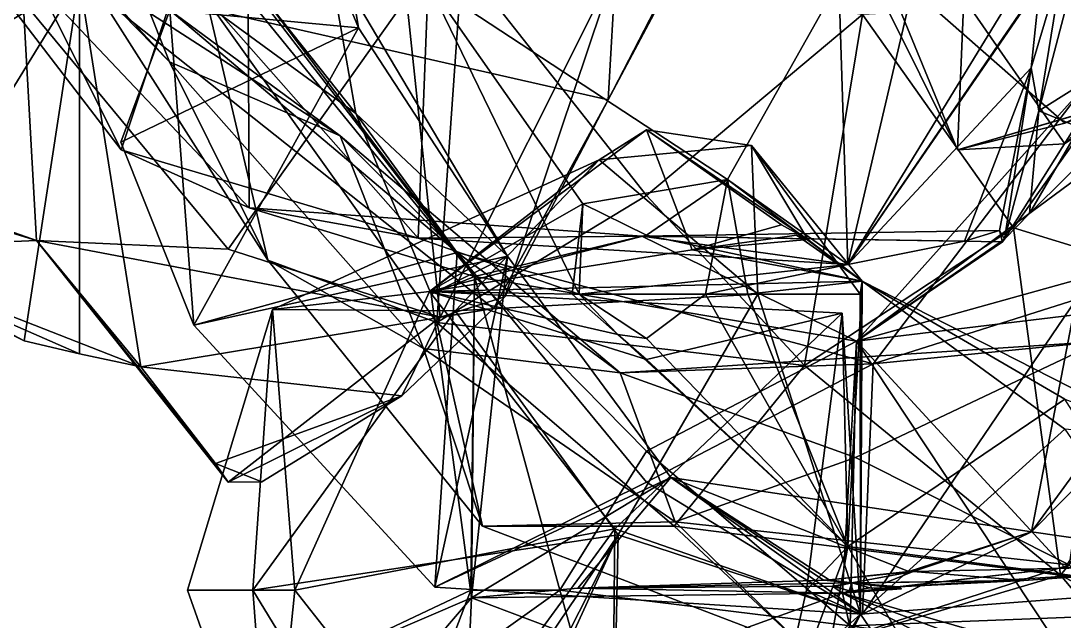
# Model space of a CAD drawing. Extents: x 290083 to 295691, y 4553739 to 4561622.
# Drawn here: x 294166.5 to 294229.3, y 4559350.5 to 4559386.6 of the extents above; entities that cross this region are included whole.
import ezdxf

# ---------------------------------------------------------------- set-up
doc = ezdxf.new("R2010")
doc.units = 0
doc.layers.add('Au_ppm_Pref_-_0_3', color=7, linetype='CONTINUOUS')

msp = doc.modelspace()

# ---------------------------------------------------------------- linework, layer by layer
at = {"layer": 'Au_ppm_Pref_-_0_3'}
for points in [[(294170.38, 4559389.611, 1823.671), (294175.427, 4559384.176, 1818.193), (294166.796, 4559405.84, 1817.507)], [(294166.796, 4559405.84, 1817.507), (294175.427, 4559384.176, 1818.193), (294170.633, 4559389.088, 1811.49)], [(294185.009, 4559397.278, 1835.251), (294186.819, 4559386.22, 1836.387), (294175.451, 4559387.293, 1829.82)], [(294184.977, 4559390.721, 1842.037), (294186.819, 4559386.22, 1836.387), (294185.009, 4559397.278, 1835.251)], [(294241.492, 4559391.768, 1882.992), (294223.285, 4559388.006, 1885.84), (294229.363, 4559379.248, 1885.786)], [(294184.977, 4559390.721, 1842.037), (294177.167, 4559388.006, 1847.13), (294186.662, 4559381.071, 1847.13)], [(294184.977, 4559390.721, 1842.037), (294186.662, 4559381.071, 1847.13), (294195.8, 4559372.474, 1841.42)], [(294184.977, 4559390.721, 1842.037), (294195.8, 4559372.474, 1841.42), (294186.819, 4559386.22, 1836.387)], [(294193.066, 4559390.225, 1801.063), (294177.666, 4559387.949, 1804.171), (294191.542, 4559368.492, 1805.236)], [(294204.164, 4559376.127, 1801.595), (294193.066, 4559390.225, 1801.063), (294191.542, 4559368.492, 1805.236)], [(294217.184, 4559387.029, 1801.915), (294193.066, 4559390.225, 1801.063), (294204.164, 4559376.127, 1801.595)], [(294218.223, 4559390.278, 1894.499), (294229.363, 4559380.485, 1891.212), (294222.905, 4559378.873, 1888.705)], [(294218.223, 4559390.278, 1894.499), (294242.049, 4559386.685, 1894.75), (294229.363, 4559380.485, 1891.212)], [(294218.223, 4559390.278, 1894.499), (294222.905, 4559378.873, 1888.705), (294218.362, 4559388.006, 1888.705)], [(294227.811, 4559381.222, 1861.238), (294227.337, 4559383.808, 1862.594), (294229.294, 4559390.354, 1864.07)], [(294227.337, 4559383.808, 1862.594), (294227.859, 4559388.797, 1864.319), (294229.294, 4559390.354, 1864.07)], [(294227.811, 4559381.222, 1861.238), (294229.294, 4559390.354, 1864.07), (294230.219, 4559390.421, 1863.739)], [(294230.219, 4559390.421, 1863.739), (294241.179, 4559389.614, 1859.22), (294227.811, 4559381.222, 1861.238)], [(294172.518, 4559378.888, 1864.948), (294165.532, 4559388.006, 1864.948), (294176.133, 4559389.755, 1866.915)], [(294170.38, 4559389.611, 1823.671), (294175.451, 4559387.293, 1829.82), (294185.715, 4559379.732, 1823.373)], [(294170.38, 4559389.611, 1823.671), (294185.715, 4559379.732, 1823.373), (294175.427, 4559384.176, 1818.193)], [(294190.411, 4559373.56, 1864.611), (294172.518, 4559378.888, 1864.948), (294176.133, 4559389.755, 1866.915)], [(294190.411, 4559373.56, 1864.611), (294176.133, 4559389.755, 1866.915), (294191.012, 4559388.933, 1870.056)], [(294202.317, 4559389.947, 1900.535), (294189.712, 4559388.006, 1895.518), (294191.728, 4559368.8, 1900.187)], [(294202.317, 4559389.947, 1900.535), (294191.728, 4559368.8, 1900.187), (294195.64, 4559370.025, 1903.166)], [(294201.862, 4559381.897, 1903.61), (294202.317, 4559389.947, 1900.535), (294195.64, 4559370.025, 1903.166)], [(294202.317, 4559389.947, 1900.535), (294201.862, 4559381.897, 1903.61), (294205.569, 4559388.869, 1903.861)], [(294216.304, 4559371.976, 1864.568), (294215.754, 4559389.017, 1870.749), (294220.444, 4559389.716, 1868.529)], [(294226.991, 4559389.478, 1865.01), (294216.304, 4559371.976, 1864.568), (294220.444, 4559389.716, 1868.529)], [(294216.304, 4559371.976, 1864.568), (294226.991, 4559389.478, 1865.01), (294227.673, 4559388.602, 1864.35)], [(294231.826, 4559379.588, 1859.084), (294227.811, 4559381.222, 1861.238), (294241.179, 4559389.614, 1859.22)], [(294136.565, 4559389.131, 1914.273), (294170, 4559389.131, 1910.11), (294139.594, 4559376.576, 1911.937)], [(294139.594, 4559376.576, 1911.937), (294170, 4559389.131, 1910.11), (294144.359, 4559373.955, 1910.934)], [(294170, 4559389.131, 1910.11), (294159.103, 4559371.39, 1908.698), (294144.359, 4559373.955, 1910.934)], [(294159.103, 4559371.39, 1908.698), (294170, 4559389.131, 1910.11), (294166.681, 4559367.381, 1907.129)], [(294167.547, 4559388.767, 1859.118), (294165.532, 4559388.006, 1864.948), (294172.518, 4559378.888, 1864.948)], [(294170, 4559389.131, 1910.11), (294170, 4559366.598, 1906.593), (294166.681, 4559367.381, 1907.129)], [(294180.161, 4559388.006, 1853.633), (294167.547, 4559388.767, 1859.118), (294180.23, 4559375.38, 1860.144)], [(294167.547, 4559388.767, 1859.118), (294172.518, 4559378.888, 1864.948), (294180.23, 4559375.38, 1860.144)], [(294194.943, 4559369.334, 1903.198), (294173.71, 4559365.822, 1905.904), (294170, 4559389.131, 1910.11)], [(294170, 4559366.598, 1906.593), (294170, 4559389.131, 1910.11), (294173.71, 4559365.822, 1905.904)], [(294170, 4559389.131, 1910.11), (294201.862, 4559381.897, 1903.61), (294194.943, 4559369.334, 1903.198)], [(294170, 4559389.131, 1910.11), (294205.593, 4559389.131, 1903.891), (294201.862, 4559381.897, 1903.61)], [(294175.427, 4559384.176, 1818.193), (294181.349, 4559372.233, 1811.462), (294170.633, 4559389.088, 1811.49)], [(294177.666, 4559387.949, 1804.171), (294170.633, 4559389.088, 1811.49), (294181.349, 4559372.233, 1811.462)], [(294200.107, 4559370.188, 1868.975), (294190.411, 4559373.56, 1864.611), (294191.012, 4559388.933, 1870.056)], [(294209.053, 4559377.101, 1870.887), (294191.012, 4559388.933, 1870.056), (294215.754, 4559389.017, 1870.749)], [(294200.107, 4559370.188, 1868.975), (294191.012, 4559388.933, 1870.056), (294200.321, 4559375.624, 1870.887)], [(294209.053, 4559377.101, 1870.887), (294200.321, 4559375.624, 1870.887), (294191.012, 4559388.933, 1870.056)], [(294201.862, 4559381.897, 1903.61), (294205.593, 4559389.131, 1903.891), (294205.569, 4559388.869, 1903.861)], [(294216.304, 4559371.976, 1864.568), (294209.053, 4559377.101, 1870.887), (294215.754, 4559389.017, 1870.749)], [(294227.337, 4559383.808, 1862.594), (294216.304, 4559371.976, 1864.568), (294227.859, 4559388.797, 1864.319)], [(294227.859, 4559388.797, 1864.319), (294216.304, 4559371.976, 1864.568), (294227.673, 4559388.602, 1864.35)], [(294153.768, 4559378.228, 1897.325), (294166.612, 4559387.802, 1894.507), (294146.141, 4559388.006, 1896.989)], [(294167.42, 4559373.424, 1901.339), (294166.612, 4559387.802, 1894.507), (294153.768, 4559378.228, 1897.325)], [(294189.712, 4559388.006, 1895.518), (294166.612, 4559387.802, 1894.507), (294178.966, 4559372.905, 1895.55)], [(294178.966, 4559372.905, 1895.55), (294166.612, 4559387.802, 1894.507), (294167.42, 4559373.424, 1901.339)], [(294181.156, 4559388.006, 1852.037), (294186.662, 4559381.071, 1847.13), (294177.167, 4559388.006, 1847.13)], [(294181.349, 4559372.233, 1811.462), (294191.542, 4559368.492, 1805.236), (294177.666, 4559387.949, 1804.171)], [(294178.966, 4559372.905, 1895.55), (294191.728, 4559368.8, 1900.187), (294189.712, 4559388.006, 1895.518)], [(294180.161, 4559388.006, 1853.633), (294180.23, 4559375.38, 1860.144), (294193.806, 4559371.246, 1852.605)], [(294180.903, 4559388.006, 1853.069), (294180.161, 4559388.006, 1853.633), (294193.806, 4559371.246, 1852.605)], [(294181.156, 4559388.006, 1852.037), (294180.903, 4559388.006, 1853.069), (294193.806, 4559371.246, 1852.605)], [(294181.156, 4559388.006, 1852.037), (294193.806, 4559371.246, 1852.605), (294186.662, 4559381.071, 1847.13)], [(294217.184, 4559387.029, 1801.915), (294226.269, 4559374.178, 1802.404), (294236.054, 4559388.006, 1802.4)], [(294230.051, 4559369.862, 1835.342), (294234.63, 4559388.048, 1829.771), (294217.826, 4559365.983, 1828.803)], [(294234.63, 4559388.048, 1829.771), (294231.493, 4559367.338, 1823.899), (294217.826, 4559365.983, 1828.803)], [(294218.362, 4559388.006, 1888.705), (294222.905, 4559378.873, 1888.705), (294223.285, 4559388.006, 1885.84)], [(294222.905, 4559378.873, 1888.705), (294229.363, 4559379.248, 1885.786), (294223.285, 4559388.006, 1885.84)], [(294226.269, 4559374.178, 1802.404), (294242.098, 4559369.323, 1805.324), (294236.054, 4559388.006, 1802.4)], [(294176.89, 4559368.323, 1835.582), (294175.451, 4559387.293, 1829.82), (294172.493, 4559379.342, 1835.251)], [(294172.493, 4559379.342, 1835.251), (294175.451, 4559387.293, 1829.82), (294186.819, 4559386.22, 1836.387)], [(294175.451, 4559387.293, 1829.82), (294176.89, 4559368.323, 1835.582), (294192.764, 4559372.704, 1829.329)], [(294185.715, 4559379.732, 1823.373), (294175.451, 4559387.293, 1829.82), (294192.764, 4559372.704, 1829.329)], [(294217.184, 4559387.029, 1801.915), (294204.164, 4559376.127, 1801.595), (294213.688, 4559365.891, 1802.673)], [(294217.184, 4559387.029, 1801.915), (294213.688, 4559365.891, 1802.673), (294226.269, 4559374.178, 1802.404)], [(294225.744, 4559373.506, 1858.409), (294233.806, 4559386.321, 1854.061), (294216.811, 4559367.356, 1853.562)], [(294234.024, 4559380.058, 1853.521), (294216.811, 4559367.356, 1853.562), (294233.806, 4559386.321, 1854.061)], [(294225.744, 4559373.506, 1858.409), (294227.237, 4559375.052, 1858.598), (294233.806, 4559386.321, 1854.061)], [(294233.806, 4559386.321, 1854.061), (294227.237, 4559375.052, 1858.598), (294231.826, 4559379.588, 1859.084)], [(294176.89, 4559368.323, 1835.582), (294172.493, 4559379.342, 1835.251), (294186.819, 4559386.22, 1836.387)], [(294186.819, 4559386.22, 1836.387), (294195.8, 4559372.474, 1841.42), (294176.89, 4559368.323, 1835.582)], [(294175.427, 4559384.176, 1818.193), (294185.715, 4559379.732, 1823.373), (294190.722, 4559366.916, 1817.541)], [(294181.349, 4559372.233, 1811.462), (294175.427, 4559384.176, 1818.193), (294190.722, 4559366.916, 1817.541)], [(294223.318, 4559373.371, 1860.797), (294216.304, 4559371.976, 1864.568), (294227.337, 4559383.808, 1862.594)], [(294225.444, 4559374.015, 1858.999), (294223.318, 4559373.371, 1860.797), (294227.337, 4559383.808, 1862.594)], [(294225.744, 4559373.506, 1858.409), (294225.444, 4559374.015, 1858.999), (294227.337, 4559383.808, 1862.594)], [(294227.337, 4559383.808, 1862.594), (294227.811, 4559381.222, 1861.238), (294225.744, 4559373.506, 1858.409)], [(294194.943, 4559369.334, 1903.198), (294201.862, 4559381.897, 1903.61), (294195.64, 4559370.025, 1903.166)], [(294222.905, 4559378.873, 1888.705), (294233.552, 4559382.006, 1888.73), (294233.488, 4559381.99, 1888.705)], [(294229.363, 4559380.485, 1891.212), (294233.552, 4559382.006, 1888.73), (294222.905, 4559378.873, 1888.705)], [(294233.488, 4559381.99, 1888.705), (294233.552, 4559381.993, 1888.676), (294222.905, 4559378.873, 1888.705)], [(294229.363, 4559379.248, 1885.786), (294222.905, 4559378.873, 1888.705), (294233.552, 4559381.993, 1888.676)], [(294227.237, 4559375.052, 1858.598), (294225.744, 4559373.506, 1858.409), (294227.811, 4559381.222, 1861.238)], [(294231.826, 4559379.588, 1859.084), (294227.237, 4559375.052, 1858.598), (294227.811, 4559381.222, 1861.238)], [(294193.806, 4559371.246, 1852.605), (294191.2, 4559370.188, 1847.13), (294186.662, 4559381.071, 1847.13)], [(294195.8, 4559372.474, 1841.42), (294186.662, 4559381.071, 1847.13), (294191.2, 4559370.188, 1847.13)], [(294191.091, 4559370.345, 1876.864), (294206.926, 4559372.855, 1877.39), (294204.164, 4559380.078, 1879.469)], [(294201.321, 4559378.271, 1884.12), (294191.091, 4559370.345, 1876.864), (294204.164, 4559380.078, 1879.469)], [(294210.49, 4559379.133, 1882.766), (294201.321, 4559378.271, 1884.12), (294204.164, 4559380.078, 1879.469)], [(294206.926, 4559372.855, 1877.39), (294212.307, 4559374.365, 1877.755), (294204.164, 4559380.078, 1879.469)], [(294212.307, 4559374.365, 1877.755), (294213.89, 4559373.489, 1877.731), (294204.164, 4559380.078, 1879.469)], [(294213.89, 4559373.489, 1877.731), (294210.49, 4559379.133, 1882.766), (294204.164, 4559380.078, 1879.469)], [(294238.963, 4559373.524, 1852.655), (294216.811, 4559367.356, 1853.562), (294234.024, 4559380.058, 1853.521)], [(294167.42, 4559373.424, 1901.339), (294147.731, 4559379.469, 1900.584), (294155.579, 4559372.897, 1906.279)], [(294147.731, 4559379.469, 1900.584), (294167.42, 4559373.424, 1901.339), (294153.768, 4559378.228, 1897.325)], [(294192.764, 4559372.704, 1829.329), (294202.579, 4559365.444, 1823.197), (294185.715, 4559379.732, 1823.373)], [(294185.715, 4559379.732, 1823.373), (294202.579, 4559365.444, 1823.197), (294190.722, 4559366.916, 1817.541)], [(294172.518, 4559378.888, 1864.948), (294190.411, 4559373.56, 1864.611), (294180.23, 4559375.38, 1860.144)], [(294201.321, 4559378.271, 1884.12), (294210.49, 4559379.133, 1882.766), (294210.869, 4559370.188, 1885.927)], [(294217.155, 4559370.964, 1876.734), (294210.49, 4559379.133, 1882.766), (294213.89, 4559373.489, 1877.731)], [(294210.869, 4559370.188, 1885.927), (294210.49, 4559379.133, 1882.766), (294217.044, 4559370.188, 1882.766)], [(294210.49, 4559379.133, 1882.766), (294217.155, 4559370.964, 1876.734), (294217.044, 4559370.188, 1882.766)], [(294181.627, 4559369.255, 1882.766), (294201.321, 4559378.271, 1884.12), (294192.643, 4559369.179, 1887.861)], [(294181.627, 4559369.255, 1882.766), (294191.091, 4559370.345, 1876.864), (294201.321, 4559378.271, 1884.12)], [(294201.321, 4559378.271, 1884.12), (294210.869, 4559370.188, 1885.927), (294192.643, 4559369.179, 1887.861)], [(294200.321, 4559375.624, 1870.887), (294209.053, 4559377.101, 1870.887), (294204.164, 4559373.746, 1872.073)], [(294204.164, 4559373.746, 1872.073), (294209.053, 4559377.101, 1870.887), (294217.155, 4559370.964, 1876.734)], [(294216.304, 4559371.976, 1864.568), (294207.73, 4559370.188, 1869.206), (294209.053, 4559377.101, 1870.887)], [(294207.73, 4559370.188, 1869.206), (294210.278, 4559370.188, 1870.887), (294209.053, 4559377.101, 1870.887)], [(294209.053, 4559377.101, 1870.887), (294210.278, 4559370.188, 1870.887), (294217.155, 4559370.964, 1876.734)], [(294204.164, 4559373.746, 1872.073), (294191.091, 4559370.345, 1876.864), (294200.321, 4559375.624, 1870.887)], [(294200.321, 4559375.624, 1870.887), (294191.091, 4559370.345, 1876.864), (294199.684, 4559370.188, 1870.887)], [(294213.688, 4559365.891, 1802.673), (294204.164, 4559376.127, 1801.595), (294191.542, 4559368.492, 1805.236)], [(294200.321, 4559375.624, 1870.887), (294199.684, 4559370.188, 1870.887), (294200.107, 4559370.188, 1868.975)], [(294203.88, 4559373.681, 1858.827), (294180.23, 4559375.38, 1860.144), (294190.411, 4559373.56, 1864.611)], [(294203.88, 4559373.681, 1858.827), (294193.806, 4559371.246, 1852.605), (294180.23, 4559375.38, 1860.144)], [(294206.926, 4559372.855, 1877.39), (294213.89, 4559373.489, 1877.731), (294212.307, 4559374.365, 1877.755)], [(294216.304, 4559371.976, 1864.568), (294203.88, 4559373.681, 1858.827), (294190.411, 4559373.56, 1864.611)], [(294191.091, 4559370.345, 1876.864), (294204.164, 4559373.746, 1872.073), (294217.155, 4559370.964, 1876.734)], [(294203.88, 4559373.681, 1858.827), (294216.811, 4559367.356, 1853.562), (294193.806, 4559371.246, 1852.605)], [(294225.444, 4559374.015, 1858.999), (294203.88, 4559373.681, 1858.827), (294223.318, 4559373.371, 1860.797)], [(294203.88, 4559373.681, 1858.827), (294225.444, 4559374.015, 1858.999), (294225.618, 4559373.337, 1858.441)], [(294203.88, 4559373.681, 1858.827), (294216.304, 4559371.976, 1864.568), (294223.318, 4559373.371, 1860.797)], [(294203.88, 4559373.681, 1858.827), (294225.618, 4559373.337, 1858.441), (294216.811, 4559367.356, 1853.562)], [(294206.926, 4559372.855, 1877.39), (294217.155, 4559370.964, 1876.734), (294213.208, 4559373.734, 1877.565)], [(294213.208, 4559373.734, 1877.565), (294213.89, 4559373.489, 1877.731), (294206.926, 4559372.855, 1877.39)], [(294217.155, 4559370.964, 1876.734), (294213.89, 4559373.489, 1877.731), (294213.208, 4559373.734, 1877.565)], [(294229.117, 4559353.258, 1806.537), (294226.269, 4559374.178, 1802.404), (294213.688, 4559365.891, 1802.673)], [(294225.618, 4559373.337, 1858.441), (294225.444, 4559374.015, 1858.999), (294225.744, 4559373.506, 1858.409)], [(294229.117, 4559353.258, 1806.537), (294242.098, 4559369.323, 1805.324), (294226.269, 4559374.178, 1802.404)], [(294167.42, 4559373.424, 1901.339), (294155.579, 4559372.897, 1906.279), (294173.71, 4559365.822, 1905.904)], [(294167.42, 4559373.424, 1901.339), (294173.71, 4559365.822, 1905.904), (294178.195, 4559359.986, 1904.306)], [(294167.42, 4559373.424, 1901.339), (294178.195, 4559359.986, 1904.306), (294178.966, 4559358.875, 1902.752)], [(294178.966, 4559372.905, 1895.55), (294167.42, 4559373.424, 1901.339), (294191.728, 4559368.8, 1900.187)], [(294167.42, 4559373.424, 1901.339), (294178.966, 4559358.875, 1902.752), (294191.728, 4559368.8, 1900.187)], [(294216.304, 4559371.976, 1864.568), (294190.411, 4559373.56, 1864.611), (294200.107, 4559370.188, 1868.975)], [(294238.963, 4559373.524, 1852.655), (294240.307, 4559370.188, 1852.289), (294216.811, 4559367.356, 1853.562)], [(294216.811, 4559367.356, 1853.562), (294225.618, 4559373.337, 1858.441), (294225.744, 4559373.506, 1858.409)], [(294173.71, 4559365.822, 1905.904), (294155.579, 4559372.897, 1906.279), (294170, 4559366.598, 1906.593)], [(294170, 4559366.598, 1906.593), (294155.579, 4559372.897, 1906.279), (294166.681, 4559367.381, 1907.129)], [(294155.579, 4559372.897, 1906.279), (294159.103, 4559371.39, 1908.698), (294166.681, 4559367.381, 1907.129)], [(294192.764, 4559372.704, 1829.329), (294176.89, 4559368.323, 1835.582), (294191.412, 4559352.55, 1835.122)], [(294195.8, 4559372.474, 1841.42), (294191.412, 4559352.55, 1835.122), (294176.89, 4559368.323, 1835.582)], [(294191.091, 4559370.345, 1876.864), (294217.155, 4559370.964, 1876.734), (294206.926, 4559372.855, 1877.39)], [(294191.2, 4559370.188, 1847.13), (294193.621, 4559351.907, 1847.835), (294195.8, 4559372.474, 1841.42)], [(294192.764, 4559372.704, 1829.329), (294191.412, 4559352.55, 1835.122), (294204.164, 4559358.862, 1831.476)], [(294195.8, 4559372.474, 1841.42), (294205.628, 4559359.145, 1840.787), (294191.412, 4559352.55, 1835.122)], [(294192.764, 4559372.704, 1829.329), (294204.164, 4559358.862, 1831.476), (294217.826, 4559365.983, 1828.803)], [(294192.764, 4559372.704, 1829.329), (294217.826, 4559365.983, 1828.803), (294202.579, 4559365.444, 1823.197)], [(294195.8, 4559372.474, 1841.42), (294193.621, 4559351.907, 1847.835), (294205.628, 4559359.145, 1840.787)], [(294190.722, 4559366.916, 1817.541), (294194.282, 4559356.212, 1811.494), (294181.349, 4559372.233, 1811.462)], [(294181.349, 4559372.233, 1811.462), (294194.282, 4559356.212, 1811.494), (294191.542, 4559368.492, 1805.236)], [(294216.304, 4559371.976, 1864.568), (294200.107, 4559370.188, 1868.975), (294207.73, 4559370.188, 1869.206)], [(294193.806, 4559371.246, 1852.605), (294193.621, 4559351.907, 1847.835), (294191.2, 4559370.188, 1847.13)], [(294198.942, 4559352.37, 1855.531), (294193.586, 4559352.37, 1853.069), (294193.806, 4559371.246, 1852.605)], [(294193.806, 4559371.246, 1852.605), (294193.586, 4559352.37, 1853.069), (294193.621, 4559351.907, 1847.835)], [(294198.942, 4559352.37, 1855.531), (294193.806, 4559371.246, 1852.605), (294204.164, 4559360.73, 1855.856)], [(294193.806, 4559371.246, 1852.605), (294216.811, 4559367.356, 1853.562), (294204.164, 4559360.73, 1855.856)], [(294216.301, 4559355, 1871.788), (294217.155, 4559370.964, 1876.734), (294210.278, 4559370.188, 1870.887)], [(294216.301, 4559355, 1871.788), (294229.363, 4559363.874, 1872.992), (294217.155, 4559370.964, 1876.734)], [(294217.044, 4559370.188, 1882.766), (294217.155, 4559370.964, 1876.734), (294217.065, 4559350.919, 1883.23)], [(294229.363, 4559362.05, 1880.053), (294217.065, 4559350.919, 1883.23), (294217.155, 4559370.964, 1876.734)], [(294235.801, 4559361.475, 1876.827), (294229.363, 4559362.05, 1880.053), (294217.155, 4559370.964, 1876.734)], [(294229.363, 4559363.874, 1872.992), (294235.801, 4559361.475, 1876.827), (294217.155, 4559370.964, 1876.734)], [(294181.627, 4559369.255, 1882.766), (294182.988, 4559352.37, 1878.723), (294191.091, 4559370.345, 1876.864)], [(294202.249, 4559356.055, 1878.958), (294191.091, 4559370.345, 1876.864), (294182.988, 4559352.37, 1878.723)], [(294191.091, 4559370.345, 1876.864), (294202.249, 4559356.055, 1878.958), (294215.962, 4559369.054, 1876.827)], [(294204.164, 4559366.253, 1872.199), (294202.444, 4559367.755, 1870.887), (294191.091, 4559370.345, 1876.864)], [(294215.962, 4559369.054, 1876.827), (294204.164, 4559366.253, 1872.199), (294191.091, 4559370.345, 1876.864)], [(294199.684, 4559370.188, 1870.887), (294191.091, 4559370.345, 1876.864), (294202.444, 4559367.755, 1870.887)], [(294195.64, 4559370.025, 1903.166), (294191.728, 4559368.8, 1900.187), (294194.943, 4559369.334, 1903.198)], [(294202.466, 4559355.699, 1886.795), (294192.643, 4559369.179, 1887.861), (294210.869, 4559370.188, 1885.927)], [(294199.684, 4559370.188, 1870.887), (294202.444, 4559367.755, 1870.887), (294200.107, 4559370.188, 1868.975)], [(294207.73, 4559370.188, 1869.206), (294200.107, 4559370.188, 1868.975), (294204.164, 4559367.518, 1869.997)], [(294204.164, 4559367.518, 1869.997), (294200.107, 4559370.188, 1868.975), (294202.444, 4559367.755, 1870.887)], [(294202.466, 4559355.699, 1886.795), (294210.869, 4559370.188, 1885.927), (294217.065, 4559350.919, 1883.23)], [(294207.73, 4559370.188, 1869.206), (294204.164, 4559367.518, 1869.997), (294216.301, 4559355, 1871.788)], [(294207.73, 4559370.188, 1869.206), (294216.301, 4559355, 1871.788), (294210.278, 4559370.188, 1870.887)], [(294210.869, 4559370.188, 1885.927), (294217.044, 4559370.188, 1882.766), (294217.065, 4559350.919, 1883.23)], [(294240.307, 4559370.188, 1852.289), (294229.363, 4559353.726, 1852.617), (294216.811, 4559367.356, 1853.562)], [(294240.853, 4559353.938, 1847.13), (294241.524, 4559370.188, 1841.397), (294227.37, 4559355.879, 1841.421)], [(294227.37, 4559355.879, 1841.421), (294241.524, 4559370.188, 1841.397), (294237.8, 4559370.188, 1841.191)], [(294227.37, 4559355.879, 1841.421), (294237.8, 4559370.188, 1841.191), (294230.051, 4559369.862, 1835.342)], [(294189.43, 4559364.071, 1903.222), (294173.71, 4559365.822, 1905.904), (294194.943, 4559369.334, 1903.198)], [(294194.943, 4559369.334, 1903.198), (294191.728, 4559368.8, 1900.187), (294189.43, 4559364.071, 1903.222)], [(294227.37, 4559355.879, 1841.421), (294230.051, 4559369.862, 1835.342), (294217.175, 4559350.918, 1835.352)], [(294230.051, 4559369.862, 1835.342), (294217.826, 4559365.983, 1828.803), (294217.175, 4559350.918, 1835.352)], [(294229.117, 4559353.258, 1806.537), (294246.178, 4559352.37, 1809.507), (294242.098, 4559369.323, 1805.324)], [(294176.521, 4559352.37, 1882.766), (294181.627, 4559369.255, 1882.766), (294180.439, 4559352.37, 1888.011)], [(294181.627, 4559369.255, 1882.766), (294176.521, 4559352.37, 1882.766), (294182.988, 4559352.37, 1878.723)], [(294189.43, 4559364.071, 1903.222), (294191.728, 4559368.8, 1900.187), (294178.966, 4559358.875, 1902.752)], [(294181.627, 4559369.255, 1882.766), (294192.643, 4559369.179, 1887.861), (294180.439, 4559352.37, 1888.011)], [(294202.466, 4559355.699, 1886.795), (294180.439, 4559352.37, 1888.011), (294192.643, 4559369.179, 1887.861)], [(294215.962, 4559369.054, 1876.827), (294202.249, 4559356.055, 1878.958), (294217.065, 4559350.919, 1883.23)], [(294216.301, 4559355, 1871.788), (294204.164, 4559366.253, 1872.199), (294215.962, 4559369.054, 1876.827)], [(294216.301, 4559355, 1871.788), (294215.962, 4559369.054, 1876.827), (294213.81, 4559352.37, 1876.827)], [(294213.81, 4559352.37, 1876.827), (294215.962, 4559369.054, 1876.827), (294217.065, 4559350.919, 1883.23)], [(294205.838, 4559356.217, 1806.048), (294213.688, 4559365.891, 1802.673), (294191.542, 4559368.492, 1805.236)], [(294205.838, 4559356.217, 1806.048), (294191.542, 4559368.492, 1805.236), (294194.282, 4559356.212, 1811.494)], [(294216.301, 4559355, 1871.788), (294202.444, 4559367.755, 1870.887), (294204.164, 4559366.253, 1872.199)], [(294216.301, 4559355, 1871.788), (294204.164, 4559367.518, 1869.997), (294202.444, 4559367.755, 1870.887)], [(294205.894, 4559356.478, 1816.879), (294194.282, 4559356.212, 1811.494), (294190.722, 4559366.916, 1817.541)], [(294190.722, 4559366.916, 1817.541), (294202.579, 4559365.444, 1823.197), (294205.894, 4559356.478, 1816.879)], [(294217.826, 4559365.983, 1828.803), (294231.493, 4559367.338, 1823.899), (294202.579, 4559365.444, 1823.197)], [(294231.493, 4559367.338, 1823.899), (294216.764, 4559360.344, 1820.715), (294202.579, 4559365.444, 1823.197)], [(294216.43, 4559350.221, 1858.135), (294204.164, 4559360.73, 1855.856), (294216.811, 4559367.356, 1853.562)], [(294229.363, 4559353.726, 1852.617), (294215.977, 4559352.185, 1847.342), (294216.811, 4559367.356, 1853.562)], [(294229.424, 4559348.327, 1853.054), (294216.811, 4559367.356, 1853.562), (294215.977, 4559352.185, 1847.342)], [(294229.424, 4559348.327, 1853.054), (294216.43, 4559350.221, 1858.135), (294216.811, 4559367.356, 1853.562)], [(294216.764, 4559360.344, 1820.715), (294231.493, 4559367.338, 1823.899), (294229.634, 4559353.88, 1817.091)], [(294189.43, 4559364.071, 1903.222), (294178.195, 4559359.986, 1904.306), (294173.71, 4559365.822, 1905.904)], [(294204.164, 4559358.862, 1831.476), (294217.175, 4559350.918, 1835.352), (294217.826, 4559365.983, 1828.803)], [(294229.117, 4559353.258, 1806.537), (294213.688, 4559365.891, 1802.673), (294205.838, 4559356.217, 1806.048)], [(294205.894, 4559356.478, 1816.879), (294202.579, 4559365.444, 1823.197), (294216.764, 4559360.344, 1820.715)], [(294180.983, 4559358.888, 1903.707), (294178.195, 4559359.986, 1904.306), (294189.43, 4559364.071, 1903.222)], [(294189.43, 4559364.071, 1903.222), (294178.966, 4559358.875, 1902.752), (294180.983, 4559358.888, 1903.707)], [(294216.301, 4559355, 1871.788), (294236.687, 4559352.37, 1873.374), (294229.363, 4559363.874, 1872.992)], [(294229.363, 4559362.05, 1880.053), (294236.049, 4559352.37, 1879.978), (294217.065, 4559350.919, 1883.23)], [(294216.43, 4559350.221, 1858.135), (294198.942, 4559352.37, 1855.531), (294204.164, 4559360.73, 1855.856)], [(294180.983, 4559358.888, 1903.707), (294178.966, 4559358.875, 1902.752), (294178.195, 4559359.986, 1904.306)], [(294229.634, 4559353.88, 1817.091), (294205.894, 4559356.478, 1816.879), (294216.764, 4559360.344, 1820.715)], [(294191.412, 4559352.55, 1835.122), (294205.628, 4559359.145, 1840.787), (294217.175, 4559350.918, 1835.352)], [(294191.412, 4559352.55, 1835.122), (294217.175, 4559350.918, 1835.352), (294204.164, 4559358.862, 1831.476)], [(294193.621, 4559351.907, 1847.835), (294200.021, 4559352.491, 1847.211), (294205.628, 4559359.145, 1840.787)], [(294200.021, 4559352.491, 1847.211), (294214.824, 4559352.96, 1846.611), (294205.628, 4559359.145, 1840.787)], [(294214.824, 4559352.96, 1846.611), (294215.17, 4559352.989, 1846.528), (294205.628, 4559359.145, 1840.787)], [(294215.17, 4559352.989, 1846.528), (294219.98, 4559353.483, 1845.262), (294205.628, 4559359.145, 1840.787)], [(294219.98, 4559353.483, 1845.262), (294227.37, 4559355.879, 1841.421), (294205.628, 4559359.145, 1840.787)], [(294227.37, 4559355.879, 1841.421), (294217.175, 4559350.918, 1835.352), (294205.628, 4559359.145, 1840.787)], [(294205.894, 4559356.478, 1816.879), (294213.847, 4559348.76, 1811.385), (294194.282, 4559356.212, 1811.494)], [(294205.838, 4559356.217, 1806.048), (294194.282, 4559356.212, 1811.494), (294213.847, 4559348.76, 1811.385)], [(294229.117, 4559353.258, 1806.537), (294205.838, 4559356.217, 1806.048), (294213.847, 4559348.76, 1811.385)], [(294229.634, 4559353.88, 1817.091), (294213.847, 4559348.76, 1811.385), (294205.894, 4559356.478, 1816.879)], [(294189.831, 4559337.005, 1888.705), (294180.439, 4559352.37, 1888.011), (294202.466, 4559355.699, 1886.795)], [(294191.565, 4559341.452, 1879.127), (294202.249, 4559356.055, 1878.958), (294182.988, 4559352.37, 1878.723)], [(294189.831, 4559337.005, 1888.705), (294202.466, 4559355.699, 1886.795), (294192.247, 4559335.516, 1888.705)], [(294202.073, 4559337.51, 1882.766), (294202.249, 4559356.055, 1878.958), (294191.565, 4559341.452, 1879.127)], [(294192.774, 4559334.552, 1888.135), (294192.247, 4559335.516, 1888.705), (294202.466, 4559355.699, 1886.795)], [(294192.774, 4559334.552, 1888.135), (294202.466, 4559355.699, 1886.795), (294202.073, 4559337.51, 1882.766)], [(294202.073, 4559337.51, 1882.766), (294217.065, 4559350.919, 1883.23), (294202.249, 4559356.055, 1878.958)], [(294202.073, 4559337.51, 1882.766), (294202.466, 4559355.699, 1886.795), (294217.065, 4559350.919, 1883.23)], [(294219.98, 4559353.483, 1845.262), (294220.225, 4559353.479, 1845.301), (294227.37, 4559355.879, 1841.421)], [(294220.225, 4559353.479, 1845.301), (294240.853, 4559353.938, 1847.13), (294227.37, 4559355.879, 1841.421)], [(294212.635, 4559334.552, 1874.88), (294216.301, 4559355, 1871.788), (294211.464, 4559342.046, 1876.827)], [(294213.81, 4559352.37, 1876.827), (294211.464, 4559342.046, 1876.827), (294216.301, 4559355, 1871.788)], [(294212.635, 4559334.552, 1874.88), (294228.181, 4559334.393, 1871.577), (294216.301, 4559355, 1871.788)], [(294228.181, 4559334.393, 1871.577), (294236.687, 4559352.37, 1873.374), (294216.301, 4559355, 1871.788)], [(294229.634, 4559353.88, 1817.091), (294236.437, 4559344.556, 1811.494), (294213.847, 4559348.76, 1811.385)], [(294219.359, 4559352.572, 1848.653), (294215.977, 4559352.185, 1847.342), (294229.363, 4559353.726, 1852.617)], [(294226.884, 4559352.955, 1847.262), (294219.359, 4559352.572, 1848.653), (294240.853, 4559353.938, 1847.13)], [(294240.853, 4559353.938, 1847.13), (294219.359, 4559352.572, 1848.653), (294229.363, 4559353.726, 1852.617)], [(294240.853, 4559353.938, 1847.13), (294220.225, 4559353.479, 1845.301), (294226.909, 4559352.955, 1847.249)], [(294226.909, 4559352.955, 1847.249), (294226.884, 4559352.955, 1847.262), (294240.853, 4559353.938, 1847.13)], [(294200.021, 4559352.491, 1847.211), (294216.528, 4559352.803, 1847.356), (294214.824, 4559352.96, 1846.611)], [(294213.847, 4559348.76, 1811.385), (294236.437, 4559344.556, 1811.494), (294229.117, 4559353.258, 1806.537)], [(294214.824, 4559352.96, 1846.611), (294216.528, 4559352.803, 1847.356), (294215.17, 4559352.989, 1846.528)], [(294215.17, 4559352.989, 1846.528), (294220.225, 4559353.479, 1845.301), (294219.98, 4559353.483, 1845.262)], [(294216.528, 4559352.803, 1847.356), (294220.225, 4559353.479, 1845.301), (294215.17, 4559352.989, 1846.528)], [(294216.528, 4559352.803, 1847.356), (294218.605, 4559352.831, 1846.391), (294220.225, 4559353.479, 1845.301)], [(294218.605, 4559352.831, 1846.391), (294216.528, 4559352.803, 1847.356), (294226.884, 4559352.955, 1847.262)], [(294219.359, 4559352.572, 1848.653), (294226.884, 4559352.955, 1847.262), (294216.528, 4559352.803, 1847.356)], [(294218.605, 4559352.831, 1846.391), (294226.909, 4559352.955, 1847.249), (294220.225, 4559353.479, 1845.301)], [(294226.909, 4559352.955, 1847.249), (294218.605, 4559352.831, 1846.391), (294226.884, 4559352.955, 1847.262)], [(294236.437, 4559344.556, 1811.494), (294241.962, 4559346.423, 1809.512), (294229.117, 4559353.258, 1806.537)], [(294246.178, 4559352.37, 1809.507), (294229.117, 4559353.258, 1806.537), (294241.962, 4559346.423, 1809.512)], [(294181.527, 4559338.174, 1882.766), (294176.521, 4559352.37, 1882.766), (294180.439, 4559352.37, 1888.011)], [(294181.527, 4559338.174, 1882.766), (294182.988, 4559352.37, 1878.723), (294176.521, 4559352.37, 1882.766)], [(294181.527, 4559338.174, 1882.766), (294180.439, 4559352.37, 1888.011), (294189.831, 4559337.005, 1888.705)], [(294191.565, 4559341.452, 1879.127), (294182.988, 4559352.37, 1878.723), (294181.527, 4559338.174, 1882.766)], [(294191.565, 4559347.105, 1857.254), (294182.632, 4559347.186, 1853.069), (294193.586, 4559352.37, 1853.069)], [(294193.621, 4559351.907, 1847.835), (294193.586, 4559352.37, 1853.069), (294182.632, 4559347.186, 1853.069)], [(294203.867, 4559334.677, 1859.215), (294191.565, 4559347.105, 1857.254), (294198.942, 4559352.37, 1855.531)], [(294191.565, 4559347.105, 1857.254), (294193.586, 4559352.37, 1853.069), (294198.942, 4559352.37, 1855.531)], [(294193.621, 4559351.907, 1847.835), (294215.977, 4559352.185, 1847.342), (294200.021, 4559352.491, 1847.211)], [(294216.43, 4559350.221, 1858.135), (294203.867, 4559334.677, 1859.215), (294198.942, 4559352.37, 1855.531)], [(294216.528, 4559352.803, 1847.356), (294200.021, 4559352.491, 1847.211), (294215.364, 4559352.597, 1846.953)], [(294200.021, 4559352.491, 1847.211), (294215.977, 4559352.185, 1847.342), (294215.364, 4559352.597, 1846.953)], [(294211.464, 4559342.046, 1876.827), (294213.81, 4559352.37, 1876.827), (294217.065, 4559350.919, 1883.23)], [(294216.528, 4559352.803, 1847.356), (294215.364, 4559352.597, 1846.953), (294215.56, 4559352.59, 1846.933)], [(294215.364, 4559352.597, 1846.953), (294216.377, 4559352.314, 1847.134), (294215.56, 4559352.59, 1846.933)], [(294215.977, 4559352.185, 1847.342), (294216.377, 4559352.314, 1847.134), (294215.364, 4559352.597, 1846.953)], [(294216.528, 4559352.803, 1847.356), (294215.56, 4559352.59, 1846.933), (294216.377, 4559352.314, 1847.134)], [(294219.54, 4559352.436, 1847.317), (294215.977, 4559352.185, 1847.342), (294219.359, 4559352.572, 1848.653)], [(294219.531, 4559352.435, 1847.311), (294215.977, 4559352.185, 1847.342), (294219.54, 4559352.436, 1847.317)], [(294215.977, 4559352.185, 1847.342), (294219.531, 4559352.435, 1847.311), (294216.535, 4559352.299, 1847.186)], [(294215.977, 4559352.185, 1847.342), (294216.535, 4559352.299, 1847.186), (294216.377, 4559352.314, 1847.134)], [(294216.535, 4559352.299, 1847.186), (294216.528, 4559352.803, 1847.356), (294216.377, 4559352.314, 1847.134)], [(294216.528, 4559352.803, 1847.356), (294216.535, 4559352.299, 1847.186), (294217.614, 4559352.501, 1846.923)], [(294219.531, 4559352.435, 1847.311), (294216.528, 4559352.803, 1847.356), (294217.614, 4559352.501, 1846.923)], [(294219.54, 4559352.436, 1847.317), (294216.528, 4559352.803, 1847.356), (294219.531, 4559352.435, 1847.311)], [(294219.54, 4559352.436, 1847.317), (294219.359, 4559352.572, 1848.653), (294216.528, 4559352.803, 1847.356)], [(294216.535, 4559352.299, 1847.186), (294219.531, 4559352.435, 1847.311), (294217.614, 4559352.501, 1846.923)], [(294229.213, 4559333.154, 1882.296), (294217.065, 4559350.919, 1883.23), (294236.049, 4559352.37, 1879.978)], [(294228.181, 4559334.393, 1871.577), (294237.613, 4559340.702, 1876.827), (294236.687, 4559352.37, 1873.374)], [(294229.213, 4559333.154, 1882.296), (294236.049, 4559352.37, 1879.978), (294237.613, 4559340.702, 1876.827)], [(294192.668, 4559330.557, 1843.042), (294193.621, 4559351.907, 1847.835), (294178.656, 4559334.436, 1847.216)], [(294193.621, 4559351.907, 1847.835), (294182.632, 4559347.186, 1853.069), (294178.656, 4559334.436, 1847.216)], [(294193.621, 4559351.907, 1847.835), (294192.668, 4559330.557, 1843.042), (294204.164, 4559347.926, 1842.672)], [(294215.977, 4559352.185, 1847.342), (294193.621, 4559351.907, 1847.835), (294204.164, 4559347.926, 1842.672)], [(294220.013, 4559333.77, 1842.054), (294215.977, 4559352.185, 1847.342), (294204.164, 4559347.926, 1842.672)], [(294220.013, 4559333.77, 1842.054), (294229.363, 4559345.182, 1843.587), (294215.977, 4559352.185, 1847.342)], [(294215.977, 4559352.185, 1847.342), (294236.462, 4559344.591, 1847.13), (294229.424, 4559348.327, 1853.054)], [(294236.462, 4559344.591, 1847.13), (294215.977, 4559352.185, 1847.342), (294229.363, 4559345.182, 1843.587)], [(294243.313, 4559351.262, 1858.649), (294229.363, 4559343.314, 1861.929), (294216.43, 4559350.221, 1858.135)], [(294243.313, 4559351.262, 1858.649), (294216.43, 4559350.221, 1858.135), (294229.424, 4559348.327, 1853.054)], [(294209.024, 4559334.552, 1880.475), (294217.065, 4559350.919, 1883.23), (294229.213, 4559333.154, 1882.296)], [(294209.024, 4559334.552, 1880.475), (294211.464, 4559342.046, 1876.827), (294217.065, 4559350.919, 1883.23)]]:
    msp.add_3dface(points, dxfattribs=at)

doc.saveas('drawing.dxf')
